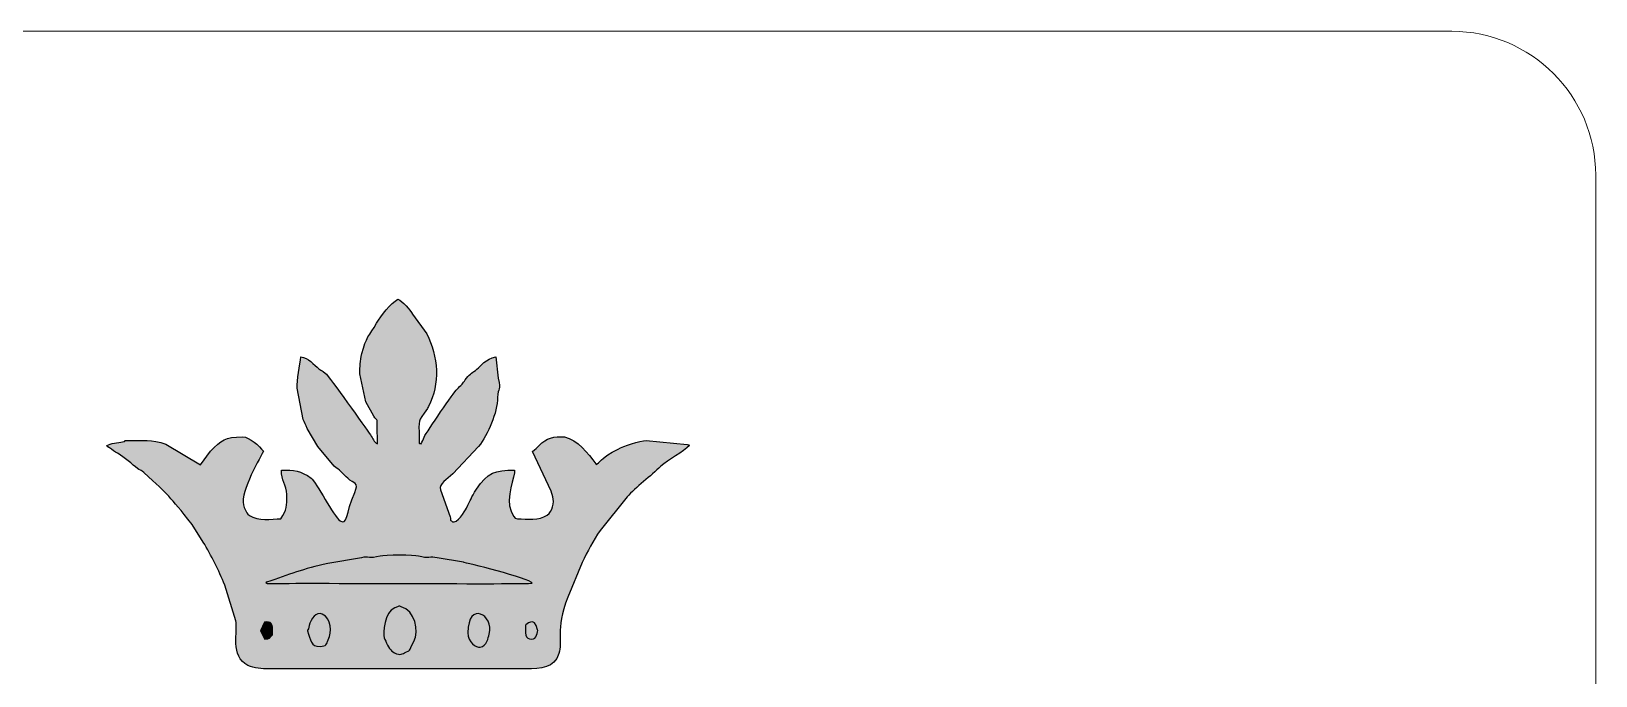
# Model space of a CAD drawing. Header units: millimetres. Extents: x -216.6 to -166.6, y -9 to 71.
# Drawn here: x -199.19 to -166.56, y 57.56 to 71 of the extents above; entities that cross this region are included whole.
import ezdxf

# ---------------------------------------------------------------- set-up
doc = ezdxf.new("R2010")
doc.units = ezdxf.units.MM
doc.header["$MEASUREMENT"] = 0
doc.layers.add('Layer 1', color=7, linetype='Continuous')

msp = doc.modelspace()

# ---------------------------------------------------------------- hatches: boundary and pattern name
at = {"layer": 'Layer 1', "true_color": 0x333333}
h = msp.add_hatch(color=250, dxfattribs=at)
edge = h.paths.add_edge_path()
edge.add_spline(control_points=[(-191.977, 62.788), (-191.977, 62.788), (-191.9739, 62.3974), (-191.9739, 62.3974), (-192.0493, 62.4263), (-192.0722, 62.5185), (-192.1173, 62.5828), (-192.2266, 62.7368), (-192.9649, 63.7857), (-193.0642, 63.8734), (-193.1343, 63.9353), (-193.1258, 63.902), (-193.1938, 63.9574), (-193.2994, 64.0434), (-193.4164, 64.1988), (-193.5689, 64.2093), (-193.596, 64.0544), (-193.6491, 63.7178), (-193.6491, 63.5558), (-193.6491, 63.5558), (-193.524, 62.9064), (-193.524, 62.9064), (-193.5008, 62.8421), (-193.4616, 62.7924), (-193.436, 62.7156), (-193.436, 62.7156), (-193.2158, 62.3389), (-193.2158, 62.3389), (-193.2158, 62.3389), (-192.8758, 61.9285), (-192.8758, 61.9285), (-192.8063, 61.8691), (-192.791, 61.8789), (-192.7206, 61.8071), (-192.6787, 61.7643), (-192.6386, 61.7186), (-192.5935, 61.6782), (-192.4644, 61.5627), (-192.3538, 61.5942), (-192.4467, 61.3827), (-192.6392, 60.9443), (-192.5963, 60.6823), (-192.7528, 60.7907), (-192.8877, 60.8841), (-193.2453, 61.5975), (-193.3587, 61.6809), (-193.57, 61.8364), (-193.7213, 61.8572), (-193.9726, 61.8448), (-193.9888, 61.6443), (-193.8656, 61.5393), (-193.8656, 61.3388), (-193.8656, 61.0917), (-193.857, 61.0325), (-193.9862, 60.8336), (-194.1967, 60.8268), (-194.4557, 60.7843), (-194.6435, 60.9053), (-194.7071, 60.9463), (-194.6924, 60.9471), (-194.7541, 61.0715), (-194.8747, 61.3146), (-194.4722, 62.0165), (-194.352, 62.2422), (-194.438, 62.3566), (-194.6327, 62.5406), (-194.7896, 62.5406), (-195.1557, 62.5406), (-195.2216, 62.4777), (-195.4593, 62.2421), (-195.4593, 62.2421), (-195.6641, 61.9613), (-195.6641, 61.9613), (-195.6641, 61.9613), (-196.3868, 62.3909), (-196.3868, 62.3909), (-196.6913, 62.4897), (-196.8544, 62.4665), (-197.1997, 62.4665), (-197.2923, 62.4665), (-197.1908, 62.4528), (-197.2916, 62.4358), (-197.3779, 62.4214), (-197.5495, 62.4117), (-197.6152, 62.3614), (-197.5768, 62.3031), (-197.3909, 62.1974), (-197.3363, 62.1629), (-197.2044, 62.0808), (-197.0179, 61.904), (-196.9511, 61.8634), (-196.8858, 61.8238), (-196.9139, 61.859), (-196.8462, 61.7977), (-196.297, 61.2981), (-196.3443, 61.3384), (-195.8367, 60.716), (-195.8367, 60.716), (-195.6067, 60.3486), (-195.6067, 60.3486), (-195.4387, 60.0603), (-195.2843, 59.7685), (-195.16, 59.451), (-195.16, 59.451), (-194.9268, 58.7092), (-194.9268, 58.7092), (-194.8791, 58.5134), (-195.0515, 57.9518), (-194.6748, 57.7784), (-194.5416, 57.7171), (-194.3933, 57.7031), (-194.235, 57.7034), (-194.235, 57.7034), (-188.8816, 57.7035), (-188.8816, 57.7035), (-188.5428, 57.7034), (-188.2917, 57.725), (-188.1885, 58.024), (-188.0999, 58.2804), (-188.2662, 58.4934), (-188.0048, 59.1992), (-188.0048, 59.1992), (-187.7029, 59.9224), (-187.7029, 59.9224), (-187.5889, 60.153), (-187.4688, 60.3809), (-187.3271, 60.5914), (-187.3271, 60.5914), (-186.7643, 61.2892), (-186.7643, 61.2892), (-186.5833, 61.4878), (-186.2696, 61.7306), (-186.0595, 61.9282), (-185.9244, 62.0635), (-185.5755, 62.2367), (-185.4641, 62.3614), (-185.5003, 62.3914), (-185.4643, 62.3679), (-185.5149, 62.3859), (-185.5149, 62.3859), (-186.3644, 62.4665), (-186.3644, 62.4665), (-186.5075, 62.4665), (-186.8443, 62.3443), (-186.9543, 62.2864), (-187.3349, 62.0859), (-187.2569, 62.0744), (-187.4099, 61.9652), (-187.413, 61.9705), (-187.4174, 61.9847), (-187.419, 61.9811), (-187.5802, 62.1951), (-187.7954, 62.4858), (-188.0735, 62.5406), (-188.2825, 62.5651), (-188.4573, 62.5107), (-188.5938, 62.3723), (-188.6456, 62.3196), (-188.6786, 62.2856), (-188.7395, 62.2334), (-188.7395, 62.2334), (-188.3465, 61.4103), (-188.3465, 61.4103), (-188.3465, 61.4103), (-188.3154, 61.2911), (-188.3154, 61.2911), (-188.2815, 61.1779), (-188.3219, 60.9836), (-188.4309, 60.9112), (-188.6129, 60.7905), (-188.8403, 60.8315), (-189.0522, 60.8315), (-189.1257, 60.8315), (-189.1459, 60.9109), (-189.1842, 60.9914), (-189.3144, 61.2656), (-189.0973, 61.7324), (-189.111, 61.8487), (-189.5221, 61.8487), (-189.6729, 61.8052), (-189.9079, 61.4481), (-190.0279, 61.2658), (-190.0203, 61.2409), (-190.1172, 61.0576), (-190.1581, 60.9854), (-190.3134, 60.7261), (-190.4069, 60.7722), (-190.4846, 60.8363), (-190.4248, 60.7737), (-190.4581, 60.8751), (-190.4581, 60.8751), (-190.6591, 61.4372), (-190.6591, 61.4372), (-190.6932, 61.5745), (-190.5183, 61.6509), (-190.401, 61.7693), (-190.401, 61.7693), (-189.8635, 62.3422), (-189.8635, 62.3422), (-189.6652, 62.594), (-189.4701, 63.046), (-189.468, 63.365), (-189.4667, 63.5829), (-189.3814, 63.4897), (-189.4573, 63.7644), (-189.4573, 63.7644), (-189.5046, 64.2098), (-189.5046, 64.2098), (-189.7121, 64.177), (-189.8259, 64.0078), (-189.8965, 63.9529), (-189.9931, 63.8779), (-190.0272, 63.8672), (-190.1155, 63.7662), (-190.1659, 63.7085), (-190.1494, 63.7034), (-190.2051, 63.6425), (-190.2414, 63.6029), (-190.2751, 63.5757), (-190.313, 63.537), (-190.371, 63.4777), (-190.9408, 62.663), (-190.998, 62.537), (-191.0194, 62.4897), (-191.0366, 62.4397), (-191.0645, 62.3939), (-191.108, 62.4378), (-191.1045, 62.3453), (-191.1045, 62.5107), (-191.1045, 62.9406), (-191.1416, 62.8217), (-190.9323, 63.1347), (-190.9262, 63.1443), (-190.912, 63.1702), (-190.9092, 63.1757), (-190.6616, 63.6489), (-190.7061, 64.2217), (-190.9425, 64.6895), (-190.9425, 64.6895), (-191.2387, 65.1017), (-191.2387, 65.1017), (-191.2963, 65.1875), (-191.448, 65.3761), (-191.5476, 65.4114), (-191.6969, 65.3287), (-191.8984, 65.0705), (-191.9898, 64.9142), (-192.1477, 64.6445), (-192.2125, 64.6266), (-192.2968, 64.2771), (-192.3349, 64.1191), (-192.3396, 64.0149), (-192.3407, 63.8543), (-192.3407, 63.8543), (-192.2162, 63.273), (-192.2162, 63.273), (-192.2162, 63.273), (-192.0481, 62.9734), (-192.0481, 62.9734), (-191.9825, 62.8669), (-191.977, 62.9401), (-191.977, 62.788)], knot_values=[0, 0, 0, 0, 0.0114943, 0.0114943, 0.0114943, 0.0229885, 0.0229885, 0.0229885, 0.0344828, 0.0344828, 0.0344828, 0.045977, 0.045977, 0.045977, 0.0574713, 0.0574713, 0.0574713, 0.0689655, 0.0689655, 0.0689655, 0.0804598, 0.0804598, 0.0804598, 0.091954, 0.091954, 0.091954, 0.1034483, 0.1034483, 0.1034483, 0.1149425, 0.1149425, 0.1149425, 0.1264368, 0.1264368, 0.1264368, 0.137931, 0.137931, 0.137931, 0.1494253, 0.1494253, 0.1494253, 0.1609195, 0.1609195, 0.1609195, 0.1724138, 0.1724138, 0.1724138, 0.183908, 0.183908, 0.183908, 0.1954023, 0.1954023, 0.1954023, 0.2068966, 0.2068966, 0.2068966, 0.2183908, 0.2183908, 0.2183908, 0.2298851, 0.2298851, 0.2298851, 0.2413793, 0.2413793, 0.2413793, 0.2528736, 0.2528736, 0.2528736, 0.2643678, 0.2643678, 0.2643678, 0.2758621, 0.2758621, 0.2758621, 0.2873563, 0.2873563, 0.2873563, 0.2988506, 0.2988506, 0.2988506, 0.3103448, 0.3103448, 0.3103448, 0.3218391, 0.3218391, 0.3218391, 0.3333333, 0.3333333, 0.3333333, 0.3448276, 0.3448276, 0.3448276, 0.3563218, 0.3563218, 0.3563218, 0.3678161, 0.3678161, 0.3678161, 0.3793103, 0.3793103, 0.3793103, 0.3908046, 0.3908046, 0.3908046, 0.4022989, 0.4022989, 0.4022989, 0.4137931, 0.4137931, 0.4137931, 0.4252874, 0.4252874, 0.4252874, 0.4367816, 0.4367816, 0.4367816, 0.4482759, 0.4482759, 0.4482759, 0.4597701, 0.4597701, 0.4597701, 0.4712644, 0.4712644, 0.4712644, 0.4827586, 0.4827586, 0.4827586, 0.4942529, 0.4942529, 0.4942529, 0.5057471, 0.5057471, 0.5057471, 0.5172414, 0.5172414, 0.5172414, 0.5287356, 0.5287356, 0.5287356, 0.5402299, 0.5402299, 0.5402299, 0.5517241, 0.5517241, 0.5517241, 0.5632184, 0.5632184, 0.5632184, 0.5747126, 0.5747126, 0.5747126, 0.5862069, 0.5862069, 0.5862069, 0.5977011, 0.5977011, 0.5977011, 0.6091954, 0.6091954, 0.6091954, 0.6206897, 0.6206897, 0.6206897, 0.6321839, 0.6321839, 0.6321839, 0.6436782, 0.6436782, 0.6436782, 0.6551724, 0.6551724, 0.6551724, 0.6666667, 0.6666667, 0.6666667, 0.6781609, 0.6781609, 0.6781609, 0.6896552, 0.6896552, 0.6896552, 0.7011494, 0.7011494, 0.7011494, 0.7126437, 0.7126437, 0.7126437, 0.7241379, 0.7241379, 0.7241379, 0.7356322, 0.7356322, 0.7356322, 0.7471264, 0.7471264, 0.7471264, 0.7586207, 0.7586207, 0.7586207, 0.7701149, 0.7701149, 0.7701149, 0.7816092, 0.7816092, 0.7816092, 0.7931034, 0.7931034, 0.7931034, 0.8045977, 0.8045977, 0.8045977, 0.816092, 0.816092, 0.816092, 0.8275862, 0.8275862, 0.8275862, 0.8390805, 0.8390805, 0.8390805, 0.8505747, 0.8505747, 0.8505747, 0.862069, 0.862069, 0.862069, 0.8735632, 0.8735632, 0.8735632, 0.8850575, 0.8850575, 0.8850575, 0.8965517, 0.8965517, 0.8965517, 0.908046, 0.908046, 0.908046, 0.9195402, 0.9195402, 0.9195402, 0.9310345, 0.9310345, 0.9310345, 0.9425287, 0.9425287, 0.9425287, 0.954023, 0.954023, 0.954023, 0.9655172, 0.9655172, 0.9655172, 0.9770115, 0.9770115, 0.9770115, 0.9885057, 0.9885057, 0.9885057, 1, 1, 1, 1], degree=3, periodic=1)
h = msp.add_hatch(color=250, dxfattribs=at)
edge = h.paths.add_edge_path()
edge.add_spline(control_points=[(-194.3005, 59.5034), (-194.2955, 59.5062), (-194.2871, 59.5143), (-194.2845, 59.5095), (-193.8161, 59.6772), (-193.5165, 59.7922), (-193.0112, 59.899), (-193.0112, 59.899), (-192.3056, 60.0225), (-192.3056, 60.0225), (-192.1566, 60.0566), (-192.1474, 59.9936), (-191.9148, 60.0575), (-191.8338, 60.0797), (-191.1976, 60.0785), (-191.1186, 60.0557), (-190.9109, 59.9957), (-190.8712, 60.056), (-190.7287, 60.0209), (-190.7287, 60.0209), (-190.1795, 59.9268), (-190.1795, 59.9268), (-190.171, 59.9249), (-188.7891, 59.5963), (-188.743, 59.4916), (-188.9228, 59.4644), (-193.3341, 59.4998), (-194.1291, 59.4853), (-194.2336, 59.4834), (-194.2451, 59.4728), (-194.3005, 59.5034)], knot_values=[0, 0, 0, 0, 0.1, 0.1, 0.1, 0.2, 0.2, 0.2, 0.3, 0.3, 0.3, 0.4, 0.4, 0.4, 0.5, 0.5, 0.5, 0.6, 0.6, 0.6, 0.7, 0.7, 0.7, 0.8, 0.8, 0.8, 0.9, 0.9, 0.9, 1, 1, 1, 1], degree=3, periodic=1)
h = msp.add_hatch(color=250, dxfattribs=at)
edge = h.paths.add_edge_path()
edge.add_spline(control_points=[(-190.086, 58.4582), (-190.086, 59.1358), (-189.5314, 58.8317), (-189.641, 58.4301), (-189.6625, 58.3511), (-189.6902, 58.1863), (-189.8325, 58.1561), (-189.9083, 58.14), (-190.086, 58.26), (-190.086, 58.4582)], knot_values=[0, 0, 0, 0, 0.3333333, 0.3333333, 0.3333333, 0.6666667, 0.6666667, 0.6666667, 1, 1, 1, 1], degree=3, periodic=1)
h = msp.add_hatch(color=250, dxfattribs=at)
edge = h.paths.add_edge_path()
edge.add_spline(control_points=[(-193.4336, 58.5009), (-193.4366, 58.5373), (-193.4242, 58.4736), (-193.3963, 58.6066), (-193.3668, 58.7473), (-193.2448, 58.9048), (-193.124, 58.8447), (-192.9308, 58.7487), (-192.9162, 58.4775), (-192.9984, 58.3115), (-193.0451, 58.2171), (-193.032, 58.1746), (-193.1679, 58.1727), (-193.3768, 58.1696), (-193.3588, 58.3033), (-193.4336, 58.5009)], knot_values=[0, 0, 0, 0, 0.2, 0.2, 0.2, 0.4, 0.4, 0.4, 0.6, 0.6, 0.6, 0.8, 0.8, 0.8, 1, 1, 1, 1], degree=3, periodic=1)
h = msp.add_hatch(color=250, dxfattribs=at)
edge = h.paths.add_edge_path()
edge.add_spline(control_points=[(-191.8326, 58.3516), (-191.8603, 58.4451), (-191.8306, 58.8969), (-191.6127, 58.9748), (-191.498, 59.0158), (-191.5406, 59.0176), (-191.4755, 59.0009), (-191.1938, 58.9288), (-191.0992, 58.4987), (-191.2164, 58.2739), (-191.3378, 58.041), (-191.2649, 58.1115), (-191.4093, 58.0406), (-191.4731, 58.0092), (-191.5119, 57.9668), (-191.6717, 58.0767), (-191.7425, 58.1254), (-191.7937, 58.2708), (-191.8326, 58.3516)], knot_values=[0, 0, 0, 0, 0.1666667, 0.1666667, 0.1666667, 0.3333333, 0.3333333, 0.3333333, 0.5, 0.5, 0.5, 0.6666667, 0.6666667, 0.6666667, 0.8333333, 0.8333333, 0.8333333, 1, 1, 1, 1], degree=3, periodic=1)
h = msp.add_hatch(color=250, dxfattribs=at)
edge = h.paths.add_edge_path()
edge.add_spline(control_points=[(-188.7536, 58.3215), (-188.9008, 58.3213), (-188.8888, 58.462), (-188.8851, 58.6117), (-188.8801, 58.6145), (-188.692, 58.822), (-188.6312, 58.5193), (-188.6248, 58.4873), (-188.6525, 58.3217), (-188.7536, 58.3215)], knot_values=[0, 0, 0, 0, 0.3333333, 0.3333333, 0.3333333, 0.6666667, 0.6666667, 0.6666667, 1, 1, 1, 1], degree=3, periodic=1)
h = msp.add_hatch(color=250, dxfattribs=at)
edge = h.paths.add_edge_path()
edge.add_spline(control_points=[(-194.4152, 58.5009), (-194.4152, 58.5009), (-194.3301, 58.6815), (-194.3301, 58.6815), (-194.1912, 58.6875), (-194.1564, 58.6853), (-194.1596, 58.4156), (-194.2316, 58.3573), (-194.2148, 58.3235), (-194.3204, 58.3224), (-194.3204, 58.3224), (-194.4152, 58.5009), (-194.4152, 58.5009)], knot_values=[0, 0, 0, 0, 0.25, 0.25, 0.25, 0.5, 0.5, 0.5, 0.75, 0.75, 0.75, 1, 1, 1, 1], degree=3, periodic=1)

# ---------------------------------------------------------------- linework, layer by layer
at = {"layer": 'Layer 1', "color": 250, "lineweight": 18}
msp.add_open_spline([(-213.5582, 70.9972), (-213.5582, 70.9972), (-169.5582, 70.9972), (-169.5582, 70.9972), (-167.9082, 70.9972), (-166.5582, 69.6472), (-166.5582, 67.9972), (-166.5582, 67.9972), (-166.5582, -6.0028), (-166.5582, -6.0028), (-166.5582, -7.6528), (-167.9082, -9.0028), (-169.5582, -9.0028), (-169.5582, -9.0028), (-213.5582, -9.0028), (-213.5582, -9.0028), (-215.2082, -9.0028), (-216.5582, -7.6528), (-216.5582, -6.0028), (-216.5582, -6.0028), (-216.5582, 67.9972), (-216.5582, 67.9972), (-216.5582, 69.6472), (-215.2082, 70.9972), (-213.5582, 70.9972)], degree=3, knots=[0, 0, 0, 0, 0.125, 0.125, 0.125, 0.25, 0.25, 0.25, 0.375, 0.375, 0.375, 0.5, 0.5, 0.5, 0.625, 0.625, 0.625, 0.75, 0.75, 0.75, 0.875, 0.875, 0.875, 1, 1, 1, 1], dxfattribs=at)
at = {"layer": 'Layer 1', "color": 250}
for points, knots in [([(-191.977, 62.788), (-191.977, 62.788), (-191.9739, 62.3974), (-191.9739, 62.3974), (-192.0493, 62.4263), (-192.0722, 62.5185), (-192.1173, 62.5828), (-192.2266, 62.7368), (-192.9649, 63.7857), (-193.0642, 63.8734), (-193.1343, 63.9353), (-193.1258, 63.902), (-193.1938, 63.9574), (-193.2994, 64.0434), (-193.4164, 64.1988), (-193.5689, 64.2093), (-193.596, 64.0544), (-193.6491, 63.7178), (-193.6491, 63.5558), (-193.6491, 63.5558), (-193.524, 62.9064), (-193.524, 62.9064), (-193.5008, 62.8421), (-193.4616, 62.7924), (-193.436, 62.7156), (-193.436, 62.7156), (-193.2158, 62.3389), (-193.2158, 62.3389), (-193.2158, 62.3389), (-192.8758, 61.9285), (-192.8758, 61.9285), (-192.8063, 61.8691), (-192.791, 61.8789), (-192.7206, 61.8071), (-192.6787, 61.7643), (-192.6386, 61.7186), (-192.5935, 61.6782), (-192.4644, 61.5627), (-192.3538, 61.5942), (-192.4467, 61.3827), (-192.6392, 60.9443), (-192.5963, 60.6823), (-192.7528, 60.7907), (-192.8877, 60.8841), (-193.2453, 61.5975), (-193.3587, 61.6809), (-193.57, 61.8364), (-193.7213, 61.8572), (-193.9726, 61.8448), (-193.9888, 61.6443), (-193.8656, 61.5393), (-193.8656, 61.3388), (-193.8656, 61.0917), (-193.857, 61.0325), (-193.9862, 60.8336), (-194.1967, 60.8268), (-194.4557, 60.7843), (-194.6435, 60.9053), (-194.7071, 60.9463), (-194.6924, 60.9471), (-194.7541, 61.0715), (-194.8747, 61.3146), (-194.4722, 62.0165), (-194.352, 62.2422), (-194.438, 62.3566), (-194.6327, 62.5406), (-194.7896, 62.5406), (-195.1557, 62.5406), (-195.2216, 62.4777), (-195.4593, 62.2421), (-195.4593, 62.2421), (-195.6641, 61.9613), (-195.6641, 61.9613), (-195.6641, 61.9613), (-196.3868, 62.3909), (-196.3868, 62.3909), (-196.6913, 62.4897), (-196.8544, 62.4665), (-197.1997, 62.4665), (-197.2923, 62.4665), (-197.1908, 62.4528), (-197.2916, 62.4358), (-197.3779, 62.4214), (-197.5495, 62.4117), (-197.6152, 62.3614), (-197.5768, 62.3031), (-197.3909, 62.1974), (-197.3363, 62.1629), (-197.2044, 62.0808), (-197.0179, 61.904), (-196.9511, 61.8634), (-196.8858, 61.8238), (-196.9139, 61.859), (-196.8462, 61.7977), (-196.297, 61.2981), (-196.3443, 61.3384), (-195.8367, 60.716), (-195.8367, 60.716), (-195.6067, 60.3486), (-195.6067, 60.3486), (-195.4387, 60.0603), (-195.2843, 59.7685), (-195.16, 59.451), (-195.16, 59.451), (-194.9268, 58.7092), (-194.9268, 58.7092), (-194.8791, 58.5134), (-195.0515, 57.9518), (-194.6748, 57.7784), (-194.5416, 57.7171), (-194.3933, 57.7031), (-194.235, 57.7034), (-194.235, 57.7034), (-188.8816, 57.7035), (-188.8816, 57.7035), (-188.5428, 57.7034), (-188.2917, 57.725), (-188.1885, 58.024), (-188.0999, 58.2804), (-188.2662, 58.4934), (-188.0048, 59.1992), (-188.0048, 59.1992), (-187.7029, 59.9224), (-187.7029, 59.9224), (-187.5889, 60.153), (-187.4688, 60.3809), (-187.3271, 60.5914), (-187.3271, 60.5914), (-186.7643, 61.2892), (-186.7643, 61.2892), (-186.5833, 61.4878), (-186.2696, 61.7306), (-186.0595, 61.9282), (-185.9244, 62.0635), (-185.5755, 62.2367), (-185.4641, 62.3614), (-185.5003, 62.3914), (-185.4643, 62.3679), (-185.5149, 62.3859), (-185.5149, 62.3859), (-186.3644, 62.4665), (-186.3644, 62.4665), (-186.5075, 62.4665), (-186.8443, 62.3443), (-186.9543, 62.2864), (-187.3349, 62.0859), (-187.2569, 62.0744), (-187.4099, 61.9652), (-187.413, 61.9705), (-187.4174, 61.9847), (-187.419, 61.9811), (-187.5802, 62.1951), (-187.7954, 62.4858), (-188.0735, 62.5406), (-188.2825, 62.5651), (-188.4573, 62.5107), (-188.5938, 62.3723), (-188.6456, 62.3196), (-188.6786, 62.2856), (-188.7395, 62.2334), (-188.7395, 62.2334), (-188.3465, 61.4103), (-188.3465, 61.4103), (-188.3465, 61.4103), (-188.3154, 61.2911), (-188.3154, 61.2911), (-188.2815, 61.1779), (-188.3219, 60.9836), (-188.4309, 60.9112), (-188.6129, 60.7905), (-188.8403, 60.8315), (-189.0522, 60.8315), (-189.1257, 60.8315), (-189.1459, 60.9109), (-189.1842, 60.9914), (-189.3144, 61.2656), (-189.0973, 61.7324), (-189.111, 61.8487), (-189.5221, 61.8487), (-189.6729, 61.8052), (-189.9079, 61.4481), (-190.0279, 61.2658), (-190.0203, 61.2409), (-190.1172, 61.0576), (-190.1581, 60.9854), (-190.3134, 60.7261), (-190.4069, 60.7722), (-190.4846, 60.8363), (-190.4248, 60.7737), (-190.4581, 60.8751), (-190.4581, 60.8751), (-190.6591, 61.4372), (-190.6591, 61.4372), (-190.6932, 61.5745), (-190.5183, 61.6509), (-190.401, 61.7693), (-190.401, 61.7693), (-189.8635, 62.3422), (-189.8635, 62.3422), (-189.6652, 62.594), (-189.4701, 63.046), (-189.468, 63.365), (-189.4667, 63.5829), (-189.3814, 63.4897), (-189.4573, 63.7644), (-189.4573, 63.7644), (-189.5046, 64.2098), (-189.5046, 64.2098), (-189.7121, 64.177), (-189.8259, 64.0078), (-189.8965, 63.9529), (-189.9931, 63.8779), (-190.0272, 63.8672), (-190.1155, 63.7662), (-190.1659, 63.7085), (-190.1494, 63.7034), (-190.2051, 63.6425), (-190.2414, 63.6029), (-190.2751, 63.5757), (-190.313, 63.537), (-190.371, 63.4777), (-190.9408, 62.663), (-190.998, 62.537), (-191.0194, 62.4897), (-191.0366, 62.4397), (-191.0645, 62.3939), (-191.108, 62.4378), (-191.1045, 62.3453), (-191.1045, 62.5107), (-191.1045, 62.9406), (-191.1416, 62.8217), (-190.9323, 63.1347), (-190.9262, 63.1443), (-190.912, 63.1702), (-190.9092, 63.1757), (-190.6616, 63.6489), (-190.7061, 64.2217), (-190.9425, 64.6895), (-190.9425, 64.6895), (-191.2387, 65.1017), (-191.2387, 65.1017), (-191.2963, 65.1875), (-191.448, 65.3761), (-191.5476, 65.4114), (-191.6969, 65.3287), (-191.8984, 65.0705), (-191.9898, 64.9142), (-192.1477, 64.6445), (-192.2125, 64.6266), (-192.2968, 64.2771), (-192.3349, 64.1191), (-192.3396, 64.0149), (-192.3407, 63.8543), (-192.3407, 63.8543), (-192.2162, 63.273), (-192.2162, 63.273), (-192.2162, 63.273), (-192.0481, 62.9734), (-192.0481, 62.9734), (-191.9825, 62.8669), (-191.977, 62.9401), (-191.977, 62.788)], [0, 0, 0, 0, 0.0114943, 0.0114943, 0.0114943, 0.0229885, 0.0229885, 0.0229885, 0.0344828, 0.0344828, 0.0344828, 0.045977, 0.045977, 0.045977, 0.0574713, 0.0574713, 0.0574713, 0.0689655, 0.0689655, 0.0689655, 0.0804598, 0.0804598, 0.0804598, 0.091954, 0.091954, 0.091954, 0.1034483, 0.1034483, 0.1034483, 0.1149425, 0.1149425, 0.1149425, 0.1264368, 0.1264368, 0.1264368, 0.137931, 0.137931, 0.137931, 0.1494253, 0.1494253, 0.1494253, 0.1609195, 0.1609195, 0.1609195, 0.1724138, 0.1724138, 0.1724138, 0.183908, 0.183908, 0.183908, 0.1954023, 0.1954023, 0.1954023, 0.2068966, 0.2068966, 0.2068966, 0.2183908, 0.2183908, 0.2183908, 0.2298851, 0.2298851, 0.2298851, 0.2413793, 0.2413793, 0.2413793, 0.2528736, 0.2528736, 0.2528736, 0.2643678, 0.2643678, 0.2643678, 0.2758621, 0.2758621, 0.2758621, 0.2873563, 0.2873563, 0.2873563, 0.2988506, 0.2988506, 0.2988506, 0.3103448, 0.3103448, 0.3103448, 0.3218391, 0.3218391, 0.3218391, 0.3333333, 0.3333333, 0.3333333, 0.3448276, 0.3448276, 0.3448276, 0.3563218, 0.3563218, 0.3563218, 0.3678161, 0.3678161, 0.3678161, 0.3793103, 0.3793103, 0.3793103, 0.3908046, 0.3908046, 0.3908046, 0.4022989, 0.4022989, 0.4022989, 0.4137931, 0.4137931, 0.4137931, 0.4252874, 0.4252874, 0.4252874, 0.4367816, 0.4367816, 0.4367816, 0.4482759, 0.4482759, 0.4482759, 0.4597701, 0.4597701, 0.4597701, 0.4712644, 0.4712644, 0.4712644, 0.4827586, 0.4827586, 0.4827586, 0.4942529, 0.4942529, 0.4942529, 0.5057471, 0.5057471, 0.5057471, 0.5172414, 0.5172414, 0.5172414, 0.5287356, 0.5287356, 0.5287356, 0.5402299, 0.5402299, 0.5402299, 0.5517241, 0.5517241, 0.5517241, 0.5632184, 0.5632184, 0.5632184, 0.5747126, 0.5747126, 0.5747126, 0.5862069, 0.5862069, 0.5862069, 0.5977011, 0.5977011, 0.5977011, 0.6091954, 0.6091954, 0.6091954, 0.6206897, 0.6206897, 0.6206897, 0.6321839, 0.6321839, 0.6321839, 0.6436782, 0.6436782, 0.6436782, 0.6551724, 0.6551724, 0.6551724, 0.6666667, 0.6666667, 0.6666667, 0.6781609, 0.6781609, 0.6781609, 0.6896552, 0.6896552, 0.6896552, 0.7011494, 0.7011494, 0.7011494, 0.7126437, 0.7126437, 0.7126437, 0.7241379, 0.7241379, 0.7241379, 0.7356322, 0.7356322, 0.7356322, 0.7471264, 0.7471264, 0.7471264, 0.7586207, 0.7586207, 0.7586207, 0.7701149, 0.7701149, 0.7701149, 0.7816092, 0.7816092, 0.7816092, 0.7931034, 0.7931034, 0.7931034, 0.8045977, 0.8045977, 0.8045977, 0.816092, 0.816092, 0.816092, 0.8275862, 0.8275862, 0.8275862, 0.8390805, 0.8390805, 0.8390805, 0.8505747, 0.8505747, 0.8505747, 0.862069, 0.862069, 0.862069, 0.8735632, 0.8735632, 0.8735632, 0.8850575, 0.8850575, 0.8850575, 0.8965517, 0.8965517, 0.8965517, 0.908046, 0.908046, 0.908046, 0.9195402, 0.9195402, 0.9195402, 0.9310345, 0.9310345, 0.9310345, 0.9425287, 0.9425287, 0.9425287, 0.954023, 0.954023, 0.954023, 0.9655172, 0.9655172, 0.9655172, 0.9770115, 0.9770115, 0.9770115, 0.9885057, 0.9885057, 0.9885057, 1, 1, 1, 1]), ([(-194.3005, 59.5034), (-194.2955, 59.5062), (-194.2871, 59.5143), (-194.2845, 59.5095), (-193.8161, 59.6772), (-193.5165, 59.7922), (-193.0112, 59.899), (-193.0112, 59.899), (-192.3056, 60.0225), (-192.3056, 60.0225), (-192.1566, 60.0566), (-192.1474, 59.9936), (-191.9148, 60.0575), (-191.8338, 60.0797), (-191.1976, 60.0785), (-191.1186, 60.0557), (-190.9109, 59.9957), (-190.8712, 60.056), (-190.7287, 60.0209), (-190.7287, 60.0209), (-190.1795, 59.9268), (-190.1795, 59.9268), (-190.171, 59.9249), (-188.7891, 59.5963), (-188.743, 59.4916), (-188.9228, 59.4644), (-193.3341, 59.4998), (-194.1291, 59.4853), (-194.2336, 59.4834), (-194.2451, 59.4728), (-194.3005, 59.5034)], [0, 0, 0, 0, 0.1, 0.1, 0.1, 0.2, 0.2, 0.2, 0.3, 0.3, 0.3, 0.4, 0.4, 0.4, 0.5, 0.5, 0.5, 0.6, 0.6, 0.6, 0.7, 0.7, 0.7, 0.8, 0.8, 0.8, 0.9, 0.9, 0.9, 1, 1, 1, 1]), ([(-190.086, 58.4582), (-190.086, 59.1358), (-189.5314, 58.8317), (-189.641, 58.4301), (-189.6625, 58.3511), (-189.6902, 58.1863), (-189.8325, 58.1561), (-189.9083, 58.14), (-190.086, 58.26), (-190.086, 58.4582)], [0, 0, 0, 0, 0.3333333, 0.3333333, 0.3333333, 0.6666667, 0.6666667, 0.6666667, 1, 1, 1, 1]), ([(-193.4336, 58.5009), (-193.4366, 58.5373), (-193.4242, 58.4736), (-193.3963, 58.6066), (-193.3668, 58.7473), (-193.2448, 58.9048), (-193.124, 58.8447), (-192.9308, 58.7487), (-192.9162, 58.4775), (-192.9984, 58.3115), (-193.0451, 58.2171), (-193.032, 58.1746), (-193.1679, 58.1727), (-193.3768, 58.1696), (-193.3588, 58.3033), (-193.4336, 58.5009)], [0, 0, 0, 0, 0.2, 0.2, 0.2, 0.4, 0.4, 0.4, 0.6, 0.6, 0.6, 0.8, 0.8, 0.8, 1, 1, 1, 1]), ([(-191.8326, 58.3516), (-191.8603, 58.4451), (-191.8306, 58.8969), (-191.6127, 58.9748), (-191.498, 59.0158), (-191.5406, 59.0176), (-191.4755, 59.0009), (-191.1938, 58.9288), (-191.0992, 58.4987), (-191.2164, 58.2739), (-191.3378, 58.041), (-191.2649, 58.1115), (-191.4093, 58.0406), (-191.4731, 58.0092), (-191.5119, 57.9668), (-191.6717, 58.0767), (-191.7425, 58.1254), (-191.7937, 58.2708), (-191.8326, 58.3516)], [0, 0, 0, 0, 0.1666667, 0.1666667, 0.1666667, 0.3333333, 0.3333333, 0.3333333, 0.5, 0.5, 0.5, 0.6666667, 0.6666667, 0.6666667, 0.8333333, 0.8333333, 0.8333333, 1, 1, 1, 1]), ([(-188.7536, 58.3215), (-188.9008, 58.3213), (-188.8888, 58.462), (-188.8851, 58.6117), (-188.8801, 58.6145), (-188.692, 58.822), (-188.6312, 58.5193), (-188.6248, 58.4873), (-188.6525, 58.3217), (-188.7536, 58.3215)], [0, 0, 0, 0, 0.3333333, 0.3333333, 0.3333333, 0.6666667, 0.6666667, 0.6666667, 1, 1, 1, 1]), ([(-194.4152, 58.5009), (-194.4152, 58.5009), (-194.3301, 58.6815), (-194.3301, 58.6815), (-194.1912, 58.6875), (-194.1564, 58.6853), (-194.1596, 58.4156), (-194.2316, 58.3573), (-194.2148, 58.3235), (-194.3204, 58.3224), (-194.3204, 58.3224), (-194.4152, 58.5009), (-194.4152, 58.5009)], [0, 0, 0, 0, 0.25, 0.25, 0.25, 0.5, 0.5, 0.5, 0.75, 0.75, 0.75, 1, 1, 1, 1])]:
    msp.add_open_spline(points, degree=3, knots=knots, dxfattribs=at)

doc.saveas('drawing.dxf')
